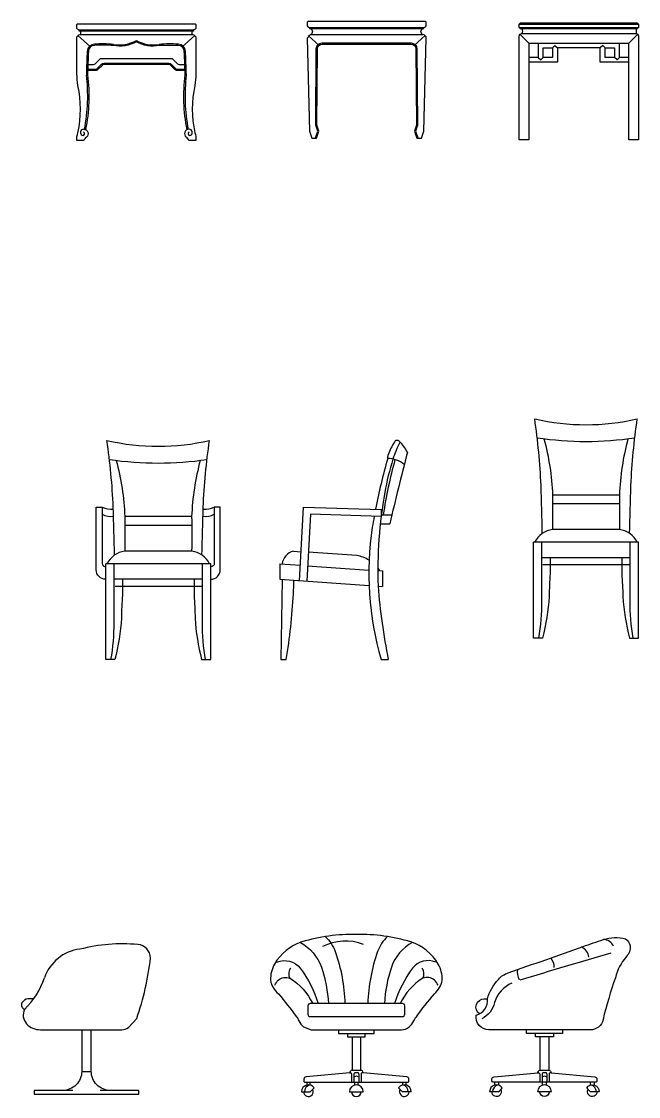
# Model space of a CAD drawing. Header units: inches. Extents: x 10 to 52.5, y 12.2 to 37.
# Drawn here: x 18.997 to 21.584, y 20.039 to 24.549 of the extents above; entities that cross this region are included whole.
import ezdxf

# ---------------------------------------------------------------- set-up
doc = ezdxf.new("R2010")
doc.units = ezdxf.units.IN
doc.header["$MEASUREMENT"] = 0
doc.layers.add('02', color=2, linetype='Continuous')
doc.layers.add('4', color=4, linetype='Continuous')

msp = doc.modelspace()

# ---------------------------------------------------------------- linework, layer by layer
at = {"layer": '02'}
for p, q in [((21.0836, 24.5386), (21.5836, 24.5386)), ((21.0836, 24.5236), (21.5836, 24.5236)), ((20.3731, 20.1384), (20.3756, 20.1386)), ((20.381, 20.1336), (20.381, 20.0991)), ((20.383, 20.1491), (20.419, 20.1491)), ((20.391, 20.1341), (20.391, 20.0991)), ((20.396, 20.1391), (20.406, 20.1391)), ((20.411, 20.1341), (20.411, 20.0991)), ((21.1614, 20.1384), (21.164, 20.1386)), ((21.1694, 20.1336), (21.1694, 20.0991)), ((21.1714, 20.1491), (21.2074, 20.1491)), ((21.1794, 20.1341), (21.1794, 20.0991)), ((21.1844, 20.1391), (21.1944, 20.1391)), ((21.1994, 20.1341), (21.1994, 20.0991))]:
    msp.add_line(p, q, dxfattribs=at)
for points in [[(20.2293, 24.061), (20.2388, 24.0894), (20.2306, 24.1141), (20.233, 24.4351, -0.407012), (20.258, 24.4594), (20.6301, 24.4594, -0.407012), (20.6551, 24.4351), (20.6575, 24.1141), (20.6493, 24.0894), (20.6588, 24.061)], [(19.2747, 24.3495), (19.3099, 24.3495, 0.198912), (19.3134, 24.3509), (19.3326, 24.3701, -0.198912), (19.3432, 24.3745), (19.6142, 24.3745, -0.198912), (19.6248, 24.3701), (19.6439, 24.3509, 0.198912), (19.6475, 24.3495), (19.6826, 24.3495)], [(20.2706, 20.7099, -0.118264), (20.3123, 20.6475, -0.076443), (20.353, 20.4291)], [(20.5314, 20.7099, 0.118264), (20.4898, 20.6475, 0.076443), (20.449, 20.4291)], [(20.1664, 20.6857, -0.182279), (20.2542, 20.582, -0.06746), (20.2835, 20.4291)], [(20.6356, 20.6857, 0.182279), (20.5479, 20.582, 0.06746), (20.5185, 20.4291)], [(20.068, 20.6034, -0.330389), (20.1658, 20.5775, -0.083189), (20.241, 20.4291, -0.136207)], [(20.734, 20.6034, 0.330389), (20.6362, 20.5775, 0.083189), (20.561, 20.4291, 0.136207)], [(20.0589, 20.5057, -0.04393), (20.0734, 20.5277, -0.274813), (20.1225, 20.5356, -0.138154), (20.2178, 20.4291, -0.153268)], [(20.7432, 20.5057, 0.04393), (20.7286, 20.5277, 0.274813), (20.6796, 20.5356, 0.138154), (20.5842, 20.4291, 0.153268)], [(21.0532, 20.5146, 0.232399), (20.9805, 20.434, -0.226225), (20.9265, 20.3644)], [(20.429, 20.1384), (20.4265, 20.1386, 0.440925), (20.421, 20.1336), (20.421, 20.0991)], [(21.2174, 20.1384), (21.2149, 20.1386, 0.440925), (21.2094, 20.1336), (21.2094, 20.0991)]]:
    msp.add_lwpolyline(points, format="xyb", dxfattribs=at)
for centre, radius, start, end in [((19.3028, 24.4241), 0.03, 90, 177.2588), ((19.3396, 24.014), 0.4416, 84.3787, 94.8014), ((19.4089, 24.5903), 0.1392, 259.4069, 300.0998), ((19.5485, 24.5903), 0.1392, 239.9002, 280.5931), ((19.6178, 24.014), 0.4416, 85.1986, 95.6213), ((19.6546, 24.4241), 0.03, 2.7412, 90), ((23.9089, 24.2036), 4.6414, 177.2588, 178.4938), ((15.0485, 24.2036), 4.6414, 1.5062, 2.7412), ((18.554, 24.236), 0.7207, 348.8557, 7.0812), ((20.4034, 24.236), 0.7207, 172.9188, 191.1443), ((20.3558, 20.478), 0.2132, 69.3458, 117.0072), ((21.3207, 20.6165), 0.0556, 7.1188, 64.357), ((21.4346, 20.6496), 0.0485, 23.9072, 87.4149), ((28.061, -2.3583), 23.9245, 105.99661, 106.94961), ((21.17, 20.5818), 0.0602, 358.7251, 40.0832), ((20.1548, 20.5544), 0.0374, 142.4163, 210.1166), ((20.6465, 20.5543), 0.038, 330.502, 36.965), ((21.1294, 20.559), 0.054, 166.4242, 211.8436), ((20.376, 20.1336), 0.005, 0, 95.1755), ((20.396, 20.1341), 0.005, 90, 180), ((20.401, 20.104), 0.0199, 66.2608, 113.7392), ((20.406, 20.1341), 0.005, 0, 90), ((21.1644, 20.1336), 0.005, 0, 95.1755), ((21.1844, 20.1341), 0.005, 90, 180), ((21.1894, 20.104), 0.0199, 66.2608, 113.7392), ((21.1944, 20.1341), 0.005, 0, 90), ((20.2123, 20.0591), 0.029, 101.9405, 180), ((20.5897, 20.0591), 0.029, 0, 78.0595), ((21.0007, 20.0591), 0.029, 101.9405, 180), ((21.3781, 20.0591), 0.029, 0, 78.0595)]:
    msp.add_arc(centre, radius, start, end, dxfattribs=at)
at = {"layer": '4'}
for p, q in [((19.2387, 24.5145), (19.7187, 24.5145)), ((19.7187, 24.5095), (19.2387, 24.5095)), ((19.2438, 24.4945), (19.7135, 24.4945)), ((20.2041, 24.5244), (20.6841, 24.5244)), ((20.2092, 24.4944), (20.6789, 24.4944)), ((21.1236, 24.4586), (21.0865, 24.4957)), ((21.0936, 24.4986), (21.5736, 24.4986)), ((21.5436, 24.4586), (21.5806, 24.4957)), ((19.2863, 24.4426), (19.2332, 24.4901)), ((19.6712, 24.4428), (19.7241, 24.4901)), ((20.2444, 24.4491), (20.1986, 24.4901)), ((20.6437, 24.4491), (20.6895, 24.4901)), ((21.1236, 24.4586), (21.5436, 24.4586)), ((21.2236, 24.4386), (21.2336, 24.4486)), ((21.2336, 24.4486), (21.2436, 24.4386)), ((21.4336, 24.4486), (21.4236, 24.4386)), ((21.4436, 24.4386), (21.4336, 24.4486)), ((21.1636, 24.3986), (21.1736, 24.3886)), ((21.1736, 24.3886), (21.1836, 24.3986)), ((21.4936, 24.3886), (21.4836, 24.3986)), ((21.5036, 24.3986), (21.4936, 24.3886)), ((21.5035, 22.5627), (21.2235, 22.5627)), ((21.5041, 22.5257), (21.2235, 22.5257)), ((19.7104, 22.472), (19.4304, 22.472)), ((20.5059, 22.4801), (20.5498, 22.4801)), ((19.7109, 22.435), (19.4304, 22.435)), ((20.5015, 22.4421), (20.5406, 22.4421)), ((21.5035, 22.4177), (21.2235, 22.4177)), ((19.7104, 22.327), (19.4304, 22.327)), ((20.1369, 22.327), (20.1696, 22.3247)), ((21.5835, 22.3647), (21.1435, 22.3647)), ((21.5485, 22.2997), (21.1785, 22.2997)), ((19.7904, 22.274), (19.3504, 22.274)), ((20.0799, 22.274), (20.1664, 22.268)), ((20.0799, 22.274), (20.0799, 22.209)), ((20.1964, 22.2659), (20.4531, 22.2481)), ((20.4909, 22.2455), (20.5099, 22.2442)), ((20.5099, 22.2442), (20.5099, 22.1792)), ((21.5485, 22.27), (21.1824, 22.27)), ((19.7554, 22.209), (19.3854, 22.209)), ((20.0799, 22.209), (20.454, 22.1831)), ((19.7554, 22.1792), (19.3892, 22.1792)), ((20.4919, 22.1805), (20.5099, 22.1792)), ((20.5049, 21.872), (20.5349, 21.872)), ((19.2497, 20.1445), (19.2897, 20.1445)), ((20.6307, 20.0591), (20.5945, 20.0591)), ((20.9959, 20.0591), (20.9597, 20.0591)), ((21.2184, 20.0591), (21.1604, 20.0591)), ((21.4191, 20.0591), (21.3829, 20.0591))]:
    msp.add_line(p, q, dxfattribs=at)
for points in [[(19.2387, 24.5095), (19.2387, 24.5145, -0.414214), (19.2287, 24.5245), (19.2287, 24.5345, -0.414214), (19.2337, 24.5395), (19.7237, 24.5395, -0.414214), (19.7287, 24.5345), (19.7287, 24.5245, -0.414214), (19.7187, 24.5145), (19.7187, 24.5095)], [(20.6841, 24.5194), (20.6841, 24.5244, 0.414214), (20.6941, 24.5344), (20.6941, 24.5444, 0.414214), (20.6891, 24.5494), (20.1991, 24.5494, 0.414214), (20.1941, 24.5444), (20.1941, 24.5344, 0.414214), (20.2041, 24.5244), (20.2041, 24.5194), (20.6841, 24.5194)], [(19.2574, 24.0975, -0.717222), (19.2697, 24.0645, 0.148156), (19.2587, 24.0495), (19.2287, 24.0495, -0.076151), (19.2336, 24.0828, 0.109659), (19.2336, 24.2807, -0.003599), (19.2288, 24.3292), (19.2288, 24.479, -0.422486), (19.2438, 24.4945, 0.323519), (19.2437, 24.5095)], [(19.7137, 24.5095, 0.323519), (19.7135, 24.4945, -0.422486), (19.7285, 24.479), (19.7286, 24.3292, -0.003599), (19.7238, 24.2807, 0.109659), (19.7238, 24.0828, -0.076151), (19.7287, 24.0495), (19.6987, 24.0495, 0.148156), (19.6877, 24.0645, -0.55035)], [(20.2091, 24.5194, -0.594113), (20.2092, 24.4944), (20.1942, 24.479), (20.2041, 24.0894), (20.2141, 24.0594), (20.2341, 24.0594), (20.2441, 24.0894), (20.2356, 24.1149), (20.238, 24.435, -0.406463), (20.258, 24.4544), (20.6301, 24.4544, -0.406463), (20.6501, 24.435), (20.6525, 24.1149), (20.6441, 24.0894), (20.6541, 24.0594), (20.6741, 24.0594), (20.6841, 24.0894), (20.6939, 24.479, 0.422486), (20.6789, 24.4944, -0.594113), (20.6791, 24.5194)], [(21.1236, 24.4586), (21.1236, 24.0536), (21.0836, 24.0536), (21.0836, 24.4886, -0.414214), (21.0936, 24.4986, 0.5), (21.0936, 24.5186)], [(21.5736, 24.5186), (21.5736, 24.4986, -0.414214), (21.5836, 24.4886), (21.5836, 24.0536), (21.5436, 24.0536), (21.5436, 24.4586)], [(19.2755, 24.3695), (19.2995, 24.3695, 0.198912), (19.3066, 24.3724), (19.3258, 24.3915, -0.198912), (19.3328, 24.3945), (19.6245, 24.3945, -0.198912), (19.6316, 24.3915), (19.6508, 24.3724, 0.198912), (19.6578, 24.3695), (19.6819, 24.3695, 0.003014), (19.6795, 24.4253, 0.400269), (19.6546, 24.4491), (19.575, 24.4485, -0.174294), (19.4787, 24.4641, -0.174294), (19.3824, 24.4485, 0.045385), (19.3028, 24.4491, 0.400269), (19.2778, 24.4253, 0.005389), (19.2741, 24.3254)], [(19.6914, 24.0957, -0.079692), (19.6833, 24.3254, 0.001026), (19.6827, 24.3445), (19.6475, 24.3445, -0.198912), (19.6404, 24.3474), (19.6213, 24.3665, 0.198912), (19.6142, 24.3695), (19.3432, 24.3695, 0.198912), (19.3361, 24.3665), (19.317, 24.3474, -0.198912), (19.3099, 24.3445), (19.2747, 24.3445, 0.001026)], [(19.2741, 24.3254, -0.079692), (19.266, 24.0957, -0.55035)], [(21.1805, 22.4016, 0.000678), (21.175, 22.6027, 0.025299), (21.1485, 22.8827, 0.025299)], [(21.5465, 22.4016, -0.000678), (21.552, 22.6027, -0.025299), (21.5785, 22.8827, -0.025299)], [(19.3874, 22.3109, 0.000678), (19.3819, 22.512, 0.025299), (19.3554, 22.792, 0.025299)], [(19.7534, 22.3109, -0.000678), (19.7589, 22.512, -0.025299), (19.7854, 22.792, -0.025299)], [(21.1875, 22.7988, -0.054691), (21.2235, 22.5627, 0.009559), (21.2235, 22.4177, 0.009559)], [(21.5395, 22.7988, 0.054691), (21.5035, 22.5627, -0.009559), (21.5035, 22.4177, -0.009559)], [(19.3944, 22.7081, -0.054691), (19.4304, 22.472, 0.009559), (19.4304, 22.327, 0.009559)], [(19.7464, 22.7081, 0.054691), (19.7104, 22.472, -0.009559), (19.7104, 22.327, -0.009559)], [(19.3504, 22.209, -0.414214), (19.3104, 22.249), (19.3104, 22.512), (19.3354, 22.512), (19.3354, 22.276, 0.414214), (19.3504, 22.261, 0.414214)], [(19.7904, 22.209, 0.414214), (19.8304, 22.249), (19.8304, 22.512), (19.8054, 22.512), (19.8054, 22.276, -0.414214), (19.7904, 22.261, -0.414214)], [(21.2135, 22.2997), (21.2135, 22.2327, 0.015249), (21.2091, 22.1367, -0.047776), (21.1815, 21.9627), (21.1435, 21.9627), (21.1435, 22.3647)], [(21.1655, 21.9627, 0.046776), (21.1785, 22.1177), (21.1785, 22.3647)], [(21.5135, 22.2997), (21.5135, 22.2327, -0.015249), (21.5179, 22.1367, 0.047776), (21.5455, 21.9627), (21.5835, 21.9627), (21.5835, 22.3647)], [(21.5615, 21.9627, -0.046776), (21.5485, 22.1177), (21.5485, 22.3647)], [(20.4542, 22.2888, 0.107868), (20.4029, 22.3086), (20.1995, 22.3226)], [(19.4204, 22.209), (19.4204, 22.142, 0.015249), (19.416, 22.046, -0.047776), (19.3884, 21.872), (19.3504, 21.872), (19.3504, 22.274)], [(19.3724, 21.872, 0.046776), (19.3854, 22.027), (19.3854, 22.274)], [(19.7204, 22.209), (19.7204, 22.142, -0.015249), (19.7248, 22.046, 0.047776), (19.7524, 21.872), (19.7904, 21.872), (19.7904, 22.274)], [(19.7684, 21.872, -0.046776), (19.7554, 22.027), (19.7554, 22.274)], [(20.0899, 22.2083), (20.0849, 21.872), (20.1069, 21.872, 0.028911), (20.1369, 22.1484, 0.015596), (20.139, 22.2049)], [(20.59, 20.3191, 0.178312), (20.6224, 20.331, 0.106895), (20.6422, 20.357, -0.049564), (20.6524, 20.374, -0.014708), (20.7279, 20.47, 0.171177), (20.7612, 20.5274, 0.127756), (20.7444, 20.5946, 0.181746), (20.6298, 20.6878, 0.075787), (20.401, 20.7191, 0.075787), (20.1722, 20.6878, 0.181746), (20.0577, 20.5946, 0.127756), (20.0408, 20.5274, 0.171177), (20.0741, 20.47, -0.014708), (20.1497, 20.374, -0.049564), (20.1598, 20.357, 0.106895), (20.1796, 20.331), (20.212, 20.3191), (20.59, 20.3191)], [(20.917, 20.3855, -0.730259), (20.9373, 20.4491), (20.95, 20.4491, -0.110969), (20.9961, 20.5306, -0.126135), (21.0375, 20.558, 0.002813), (21.3513, 20.6688, 0.003369), (21.4368, 20.698, -0.148745), (21.5295, 20.7001, -0.221948), (21.5489, 20.6711, -0.210557), (21.5323, 20.6255, 0.115278), (21.4867, 20.5371, 0.025112), (21.4349, 20.3623, -0.381123), (21.3806, 20.3191)], [(19.4173, 20.3195, 0.150637), (19.4455, 20.3282), (19.4801, 20.3662, 0.053519), (19.5383, 20.6201, 0.385448), (19.4846, 20.6769, 0.084373), (19.2421, 20.6571, 0.292183), (19.0938, 20.5368, -0.07108)], [(19.0485, 20.4495), (19.0249, 20.4488, 0.234578), (18.999, 20.4319, 0.416815), (19.0102, 20.4045, 0.316264), (19.0185, 20.3438, 0.214375), (19.0765, 20.3195), (19.4173, 20.3195)], [(21.3806, 20.3191), (20.9565, 20.3191, -0.466924), (20.9035, 20.3804, 0.383132), (20.95, 20.4491)], [(19.2497, 20.3195), (19.2497, 20.1445, -0.414214), (19.1697, 20.0645)], [(19.3697, 20.0645, -0.414214), (19.2897, 20.1445), (19.2897, 20.3195)], [(20.383, 20.2891), (20.383, 20.1491, 0.435548), (20.3731, 20.1384), (20.1901, 20.1218, 0.387997), (20.181, 20.1118), (20.181, 20.1041, 0.414214), (20.186, 20.0991), (20.616, 20.0991)], [(20.616, 20.0991, 0.414214), (20.621, 20.1041), (20.621, 20.1118, 0.387997), (20.6119, 20.1218), (20.429, 20.1384, 0.435548), (20.419, 20.1491), (20.419, 20.2891)], [(21.4044, 20.0991), (20.9744, 20.0991, -0.414214), (20.9694, 20.1041), (20.9694, 20.1118, -0.387997), (20.9785, 20.1218), (21.1614, 20.1384, -0.435548), (21.1714, 20.1491), (21.1714, 20.2891)], [(21.2074, 20.2891), (21.2074, 20.1491, -0.435548), (21.2174, 20.1384), (21.4003, 20.1218, -0.387997), (21.4094, 20.1118), (21.4094, 20.1041, -0.414214), (21.4044, 20.0991)], [(20.2239, 20.0759, 0.730222), (20.1713, 20.0591)], [(20.1928, 20.0991), (20.1928, 20.0871, 0.339512)], [(20.2075, 20.0591, 0.078975), (20.2239, 20.0759)], [(20.43, 20.0591, 1), (20.372, 20.0591)], [(20.3935, 20.0991), (20.3935, 20.0871, 0.339512)], [(20.6307, 20.0591, 0.730222), (20.5781, 20.0759)], [(20.5781, 20.0759, 0.078975), (20.5945, 20.0591)], [(20.5942, 20.0991), (20.5942, 20.0871, 0.174361)], [(20.9962, 20.0991), (20.9962, 20.0871, -0.174361)], [(21.1969, 20.0991), (21.1969, 20.0871, -0.339512)], [(21.3665, 20.0759, -0.730222), (21.4191, 20.0591)], [(21.3976, 20.0991), (21.3976, 20.0871, -0.339512)], [(20.1803, 20.0591, 1.280681), (20.218, 20.0685, 0.031842)], [(20.381, 20.0591, 1), (20.421, 20.0591)], [(20.5841, 20.0685, 1.280681), (20.6217, 20.0591)], [(21.0063, 20.0685, -1.280681), (20.9687, 20.0591)], [(21.2094, 20.0591, -1), (21.1694, 20.0591)], [(21.4101, 20.0591, -1.280681), (21.3725, 20.0685, -0.031842)]]:
    msp.add_lwpolyline(points, format="xyb", dxfattribs=at)
for points in [[(21.5786, 24.5186), (21.0886, 24.5186), (21.0836, 24.5236), (21.0836, 24.5386), (21.0886, 24.5436), (21.5786, 24.5436), (21.5836, 24.5386), (21.5836, 24.5236), (21.5786, 24.5186)], [(21.1636, 24.4586), (21.1636, 24.3986), (21.1236, 24.3986)], [(21.5436, 24.3986), (21.5036, 24.3986), (21.5036, 24.4586)], [(21.5436, 24.3786), (21.4236, 24.3786), (21.4236, 24.4386), (21.2436, 24.4386), (21.2436, 24.3786), (21.1236, 24.3786)], [(20.1629, 22.2032), (20.1799, 22.512), (20.5049, 22.5024), (20.5049, 22.4727), (20.2083, 22.482), (20.1928, 22.2016)], [(20.326, 20.3191), (20.326, 20.3041), (20.476, 20.3041)], [(20.3635, 20.3041), (20.3635, 20.2891), (20.4385, 20.2891)], [(20.4385, 20.2891), (20.4385, 20.3041)], [(20.476, 20.3041), (20.476, 20.3191)], [(21.2644, 20.3041), (21.1144, 20.3041), (21.1144, 20.3191)], [(21.2269, 20.2891), (21.1519, 20.2891), (21.1519, 20.3041)], [(21.2269, 20.3041), (21.2269, 20.2891)], [(21.2644, 20.3191), (21.2644, 20.3041)], [(20.2078, 20.0871), (20.2078, 20.0991)], [(20.4085, 20.0871), (20.4085, 20.0991)], [(20.6092, 20.0871), (20.6092, 20.0991)], [(20.9812, 20.0871), (20.9812, 20.0991)], [(21.1819, 20.0871), (21.1819, 20.0991)], [(21.3826, 20.0871), (21.3826, 20.0991)], [(19.2122, 20.0645), (19.0497, 20.0645)], [(19.0497, 20.0645), (19.0497, 20.0495), (19.4897, 20.0495), (19.4897, 20.0645)], [(19.4897, 20.0645), (19.3272, 20.0645)], [(20.1713, 20.0591), (20.2075, 20.0591)], [(20.372, 20.0591), (20.43, 20.0591)]]:
    msp.add_lwpolyline(points, dxfattribs=at)
for points in [[(21.1836, 24.4386), (21.2236, 24.4386), (21.2236, 24.3986), (21.1836, 24.3986)], [(21.4436, 24.3986), (21.4436, 24.4386), (21.4836, 24.4386), (21.4836, 24.3986)]]:
    msp.add_lwpolyline(points, close=True, dxfattribs=at)
msp.add_lwpolyline([(20.208, 20.3741), (20.594, 20.3741, 0.414214), (20.604, 20.3841), (20.604, 20.4191, 0.414214), (20.594, 20.4291), (20.208, 20.4291, 0.414214), (20.198, 20.4191), (20.198, 20.3841, 0.414214)], format="xyb", close=True, dxfattribs=at)
for centre, radius, start, end in [((15.2136, 24.209), 4.4712, 1.7355, 2.0561), ((19.2578, 24.0839), 0.0136, 91.6753, 241.3169), ((19.2545, 24.0788), 0.00752, 244.0153, 73.3247), ((19.6994, 24.0789), 0.0186, 88.3285, 230.9242), ((19.7028, 24.0788), 0.00752, 106.6753, 295.9847), ((19.6996, 24.0839), 0.0136, 298.6831, 88.3247), ((21.3635, 23.7947), 0.937, 256.735, 283.265), ((19.5704, 23.704), 0.937, 256.735, 283.265), ((20.8028, 22.6328), 0.2861, 147.9653, 159.83), ((20.9036, 22.6075), 0.3649, 151.2812, 163.1505), ((20.5717, 22.7797), 0.0124, 38.6911, 157.1274), ((20.4603, 22.6627), 0.1738, 27.2215, 45.8501), ((21.3635, 24.1892), 1.4015, 261.6094, 278.3906), ((50.5983, 15.1633), 30.9265, 165.81438, 166.3872), ((19.5704, 24.0985), 1.4015, 261.6094, 278.3906), ((22.8392, 22.0477), 2.4017, 163.842, 169.07), ((22.5411, 22.17), 2.0511, 164.7042, 171.3052), ((21.5863, 22.386), 1.0826, 162.4026, 170.0293), ((20.4282, 22.7365), 0.1061, 348.8975, 357.2501), ((20.5281, 22.5949), 0.1212, 52.4585, 87.9766), ((22.3926, 22.2415), 1.9018, 169.9498, 181.8401), ((19.3707, 22.5779), 0.0748, 241.8321, 278.6711), ((19.7701, 22.5779), 0.0748, 261.3289, 298.1679), ((19.3709, 22.5488), 0.0757, 242.0386, 279.0603), ((19.7699, 22.5488), 0.0757, 260.9397, 297.9614), ((22.8392, 22.0477), 2.4017, 169.7851, 170.908), ((21.74, 22.2335), 1.2869, 171.3422, 196.315), ((21.2346, 22.3224), 0.0959, 96.6533, 153.8419), ((21.4924, 22.3224), 0.0959, 26.1581, 83.3467), ((19.4415, 22.2317), 0.0959, 96.6533, 153.8419), ((19.6993, 22.2317), 0.0959, 26.1581, 83.3467), ((20.1529, 22.2655), 0.0636, 104.5684, 172.2988), ((20.3787, 22.1645), 0.1454, 33.5628, 39.4778), ((22.9448, 22.3652), 2.4599, 184.3064, 191.566), ((18.7657, 20.6514), 0.3475, 314.7292, 340.7516), ((20.9887, 20.0591), 0.029, 35.449, 180), ((20.9512, 20.1191), 0.0748, 306.7009, 324.7631), ((21.1894, 20.0591), 0.029, 0, 180), ((21.4276, 20.1191), 0.0748, 215.2369, 233.2991)]:
    msp.add_arc(centre, radius, start, end, dxfattribs=at)

doc.saveas('drawing.dxf')
